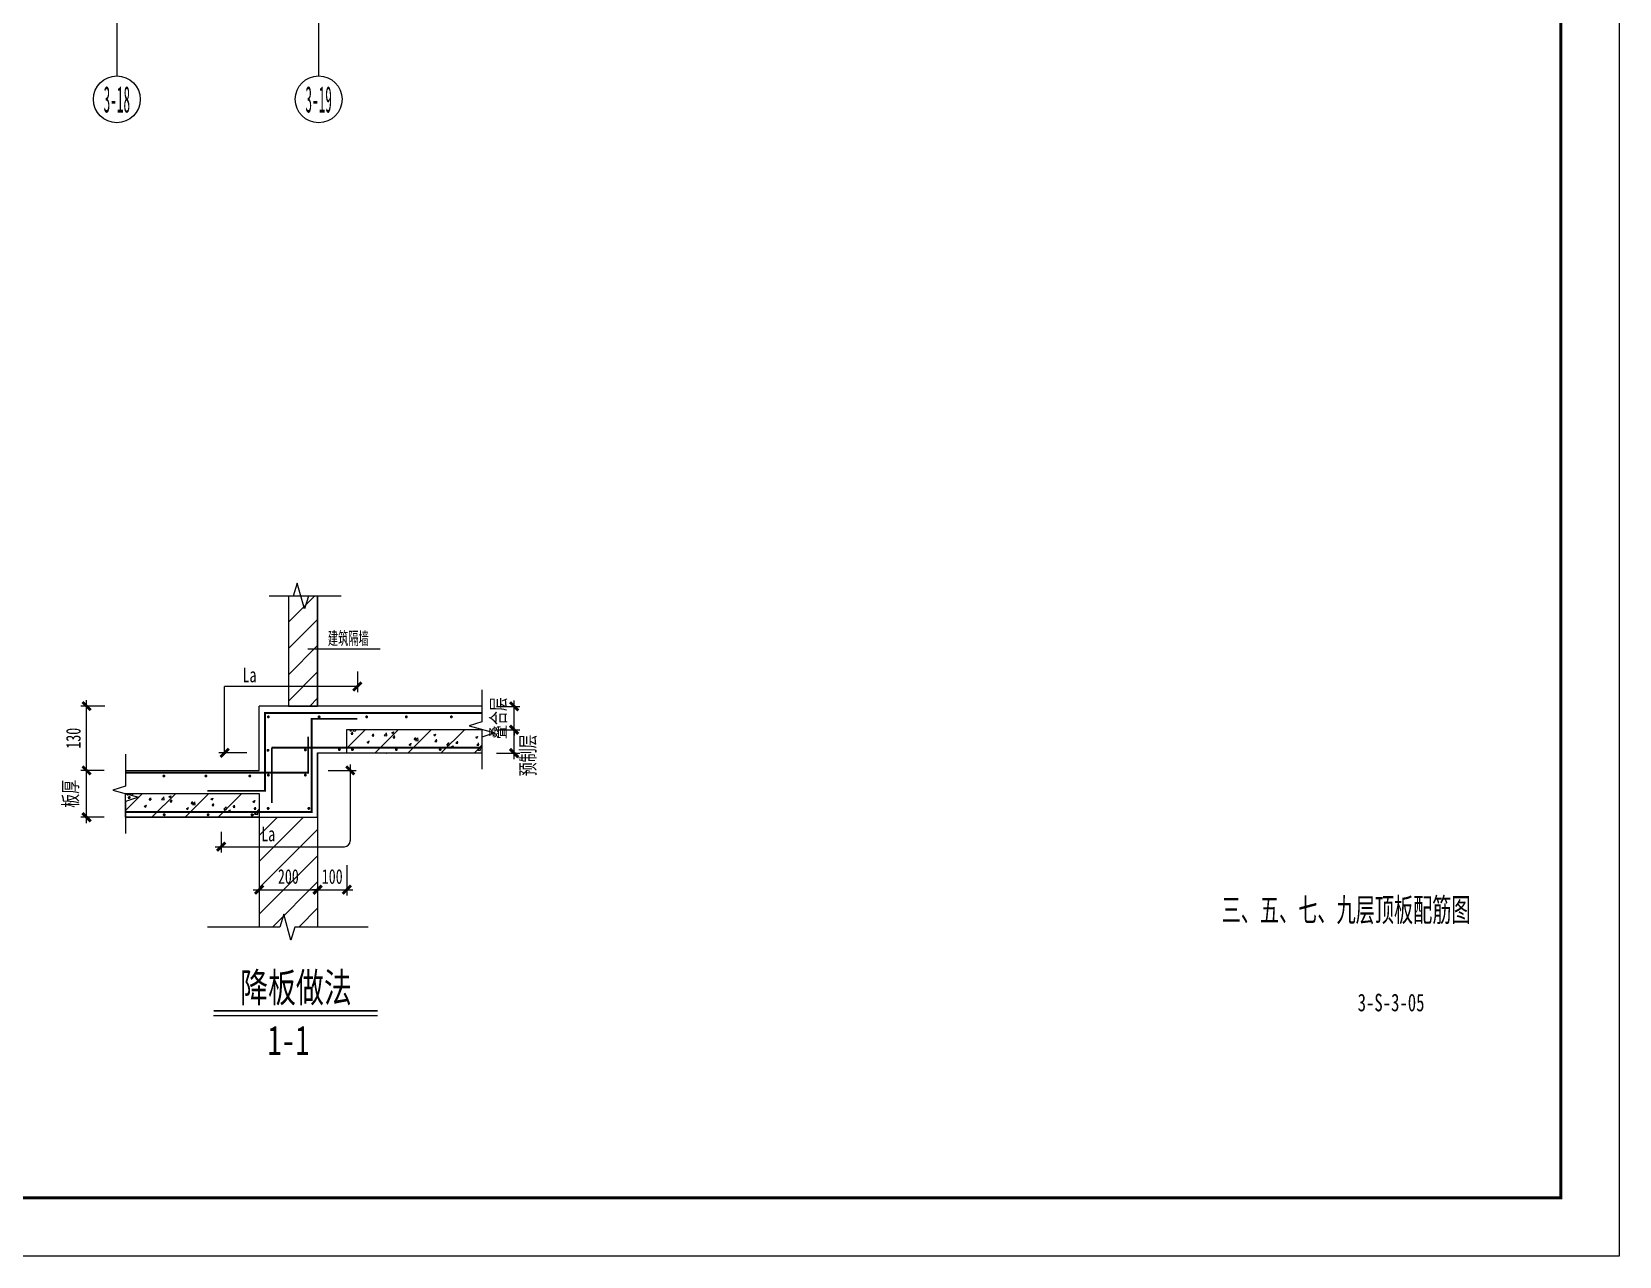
# Model space of a CAD drawing. Extents: x -3200779283 to -8106663, y 659664 to 1123462.
# Drawn here: x -8133805 to -8106663, y 814664 to 835598 of the extents above; entities that cross this region are included whole.
import ezdxf
from ezdxf.enums import TextEntityAlignment as Align
from ezdxf.xclip import XClip

# ---------------------------------------------------------------- set-up
doc = ezdxf.new("R2010")
doc.units = 0
doc.header["$LTSCALE"] = 1000
doc.header["$MEASUREMENT"] = 0
doc.header["$XCLIPFRAME"] = 0
doc.linetypes.add('DASH', pattern=[0.35, 0.25, -0.1])
doc.linetypes.add('节点$0$DASH', pattern=[0.35, 0.25, -0.1])
doc.layers.get('Defpoints').update_dxf_attribs({"color": 30, "linetype": 'DASH'})
for name, color, linetype in [('3#-轴线$0$3#-轴号$0$A-ANNO-AXIS-CIRC', 3, 'Continuous'), ('3#-轴线$0$3#-轴号$0$A-ANNO-AXIS-TEXT', 7, 'Continuous'), ('3#-轴线$0$AXIS_TEXT', 7, 'Continuous'), ('3#4#5#$0$BORDER', 7, 'Continuous'), ('3#4#5#模板$0$BORDER', 7, 'Continuous'), ('S-ANNO-TEXT', 7, 'Continuous'), ('S-PC-FQ-WYQ', 4, 'Continuous'), ('节点$0$NUM', 7, 'Continuous'), ('节点$0$S-ANNO-DIMS', 3, 'Continuous'), ('节点$0$S-ANNO-TEXT', 7, 'Continuous'), ('节点$0$S-ANNO-THIN', 3, 'Continuous'), ('节点$0$S-DETL', 4, 'Continuous'), ('节点$0$S-DETL-DIMS', 210, 'Continuous'), ('节点$0$S-REIN', 1, 'Continuous'), ('节点$0$S-WALL-HATC', 253, 'Continuous')]:
    doc.layers.add(name, color=color, linetype=linetype)
doc.styles.add('3#-轴线$0$3#-轴号$0$_TCH_AXIS', font='')
doc.styles.add('3#-轴线$0$COMPLEX', font='COMPLEX')
doc.styles.add('楷体GB312', font='', dxfattribs={"width": 0.8})
doc.styles.add('节点$0$-楷体_GB2312-1.0', font='', dxfattribs={"width": 0.7})
doc.styles.add('节点$0$TSSD_Dimension', font='Tssdeng.shx', dxfattribs={"width": 0.7, "bigfont": 'hztxt.shx'})
doc.styles.add('节点$0$楷体', font='', dxfattribs={"width": 0.7, "height": 250})
doc.styles.get('3#-轴线$0$3#-轴号$0$_TCH_AXIS').set_extended_font_data('SimSun')
doc.styles.get('楷体GB312').set_extended_font_data('楷体_GB2312')
doc.styles.get('节点$0$-楷体_GB2312-1.0').set_extended_font_data('KaiTi_GB2312')
doc.styles.get('节点$0$楷体').set_extended_font_data('KaiTi_GB2312')
doc.dimstyles.new('节点$0$TSSD_20_100', dxfattribs={"dimtxt": 300, "dimasz": 100, "dimexe": 100, "dimexo": 250, "dimgap": 100, "dimtad": 1, "dimdec": 0, "dimlfac": 0.2, "dimzin": 0, "dimdsep": 46, "dimtxsty": '节点$0$楷体', "dimblk": '节点$0$_ArchTick', "dimcen": 0, "dimdle": 100, "dimclrt": 7, "dimadec": 0, "dimazin": 0, "dimtfac": 1, "dimtdec": 0, "dimtix": 1, "dimtmove": 2, "dimatfit": 3, "dimfxl": 1, "dimtolj": 1, "dimtzin": 0, "dimarcsym": 0})
pattern_1 = [(45, (207410.23, -258407.8), (-224.5064, 224.5064), [])]

# ---------------------------------------------------------------- blocks, each defined once
blk = doc.blocks.new('节点$0$_ArchTick')
at = {"color": 0, "linetype": 'ByBlock', "const_width": 0.5}
blk.add_lwpolyline([(-0.71, -0.71), (0.71, 0.71)], dxfattribs=at)
blk = doc.blocks.new('*D2032')
at = {"layer": 'Defpoints', "color": 0, "transparency": 16777216}
for p in [(66860, -149373), (67410, -149373), (66860, -149773)]:
    blk.add_point(p, dxfattribs=at)
at = {"layer": '节点$0$S-DETL-DIMS', "color": 0, "lineweight": -2, "transparency": 16777216}
for p, q in [((67410, -149873), (67410, -149273)), ((67110, -149373), (67510, -149373)), ((67110, -149773), (67510, -149773))]:
    blk.add_line(p, q, dxfattribs=at)
at = {"layer": '节点$0$S-DETL-DIMS', "color": 0, "lineweight": -2, "transparency": 16777216, "xscale": 100, "yscale": 100, "zscale": 100}
for p, rotation in [((67410, -149373), 90), ((67410, -149773), 270)]:
    blk.add_blockref('节点$0$_ArchTick', p, dxfattribs=dict(at, rotation=rotation))
at = {"layer": '节点$0$S-DETL-DIMS', "color": 7, "transparency": 16777216, "insert": (67660, -149811), "char_height": 250, "attachment_point": 5, "rotation": 90, "style": '节点$0$楷体'}
blk.add_mtext('\\A1;预制层', dxfattribs=at)
blk = doc.blocks.new('*D2033')
at = {"layer": 'Defpoints', "color": 0, "transparency": 16777216}
for p in [(66860, -148973), (67410, -148973), (66860, -149373)]:
    blk.add_point(p, dxfattribs=at)
at = {"layer": '节点$0$S-DETL-DIMS', "color": 0, "lineweight": -2, "transparency": 16777216}
for p, q in [((67110, -148973), (67510, -148973)), ((67410, -148973), (67410, -148873)), ((67410, -149373), (67410, -148973)), ((67110, -149373), (67510, -149373)), ((67410, -149373), (67410, -149473))]:
    blk.add_line(p, q, dxfattribs=at)
at = {"layer": '节点$0$S-DETL-DIMS', "color": 0, "lineweight": -2, "transparency": 16777216, "xscale": 100, "yscale": 100, "zscale": 100}
for p, rotation in [((67410, -148973), 270), ((67410, -149373), 90)]:
    blk.add_blockref('节点$0$_ArchTick', p, dxfattribs=dict(at, rotation=rotation))
at = {"layer": '节点$0$S-DETL-DIMS', "color": 7, "transparency": 16777216, "insert": (67155, -149173), "char_height": 250, "attachment_point": 5, "rotation": 90, "style": '节点$0$楷体'}
blk.add_mtext('\\A1;叠合层', dxfattribs=at)
blk = doc.blocks.new('*D2034')
at = {"layer": 'Defpoints', "color": 0, "transparency": 16777216}
for p in [(63050, -151438), (64050, -151438), (64050, -152108)]:
    blk.add_point(p, dxfattribs=at)
at = {"layer": '节点$0$S-ANNO-DIMS', "color": 0, "lineweight": -2, "transparency": 16777216}
for p, q in [((63050, -151688), (63050, -152208)), ((64050, -151688), (64050, -152208)), ((62950, -152108), (64150, -152108))]:
    blk.add_line(p, q, dxfattribs=at)
at = {"layer": '节点$0$S-ANNO-DIMS', "color": 0, "lineweight": -2, "transparency": 16777216, "xscale": 100, "yscale": 100, "zscale": 100, "rotation": 180}
blk.add_blockref('节点$0$_ArchTick', (63050, -152108), dxfattribs=at)
at = {"layer": '节点$0$S-ANNO-DIMS', "color": 0, "lineweight": -2, "transparency": 16777216, "xscale": 100, "yscale": 100, "zscale": 100}
blk.add_blockref('节点$0$_ArchTick', (64050, -152108), dxfattribs=at)
at = {"layer": '节点$0$S-ANNO-DIMS', "color": 7, "transparency": 16777216, "insert": (63550, -151883), "char_height": 250, "attachment_point": 5, "style": '节点$0$楷体'}
blk.add_mtext('\\A1;200', dxfattribs=at)
blk = doc.blocks.new('*D2035')
at = {"layer": 'Defpoints', "color": 0, "transparency": 16777216}
for p in [(60100, -150068), (60650, -150068), (60650, -150868)]:
    blk.add_point(p, dxfattribs=at)
at = {"layer": '节点$0$S-DETL-DIMS', "color": 0, "lineweight": -2, "transparency": 16777216}
for p, q in [((60400, -150068), (60000, -150068)), ((60100, -150968), (60100, -149968)), ((60400, -150868), (60000, -150868))]:
    blk.add_line(p, q, dxfattribs=at)
at = {"layer": '节点$0$S-DETL-DIMS', "color": 0, "lineweight": -2, "transparency": 16777216, "xscale": 100, "yscale": 100, "zscale": 100}
for p, rotation in [((60100, -150068), 90), ((60100, -150868), 270)]:
    blk.add_blockref('节点$0$_ArchTick', p, dxfattribs=dict(at, rotation=rotation))
at = {"layer": '节点$0$S-DETL-DIMS', "color": 7, "transparency": 16777216, "insert": (59839, -150468), "char_height": 250, "attachment_point": 5, "rotation": 90, "style": '节点$0$楷体'}
blk.add_mtext('\\A1;板厚', dxfattribs=at)
blk = doc.blocks.new('*D2036')
at = {"layer": 'Defpoints', "color": 0, "transparency": 16777216}
for p in [(60100, -148968), (60660, -148968), (60650, -150068)]:
    blk.add_point(p, dxfattribs=at)
at = {"layer": '节点$0$S-DETL-DIMS', "color": 0, "lineweight": -2, "transparency": 16777216}
for p, q in [((60410, -148968), (60000, -148968)), ((60100, -150168), (60100, -148868)), ((60400, -150068), (60000, -150068))]:
    blk.add_line(p, q, dxfattribs=at)
at = {"layer": '节点$0$S-DETL-DIMS', "color": 0, "lineweight": -2, "transparency": 16777216, "xscale": 100, "yscale": 100, "zscale": 100}
for p, rotation in [((60100, -148968), 90), ((60100, -150068), 270)]:
    blk.add_blockref('节点$0$_ArchTick', p, dxfattribs=dict(at, rotation=rotation))
at = {"layer": '节点$0$S-DETL-DIMS', "color": 7, "transparency": 16777216, "insert": (59875, -149518), "char_height": 250, "attachment_point": 5, "rotation": 90, "style": '节点$0$楷体'}
blk.add_mtext('\\A1;130', dxfattribs=at)
blk = doc.blocks.new('*D2037')
at = {"layer": 'Defpoints', "color": 0, "transparency": 16777216}
for p in [(64050, -151438), (64550, -151438), (64550, -152108)]:
    blk.add_point(p, dxfattribs=at)
at = {"layer": '节点$0$S-ANNO-DIMS', "color": 0, "lineweight": -2, "transparency": 16777216}
for p, q in [((64050, -151688), (64050, -152208)), ((64550, -151688), (64550, -152208)), ((64050, -152108), (63950, -152108)), ((64050, -152108), (64550, -152108)), ((64550, -152108), (64650, -152108))]:
    blk.add_line(p, q, dxfattribs=at)
at = {"layer": '节点$0$S-ANNO-DIMS', "color": 0, "lineweight": -2, "transparency": 16777216, "xscale": 100, "yscale": 100, "zscale": 100}
blk.add_blockref('节点$0$_ArchTick', (64050, -152108), dxfattribs=at)
at = {"layer": '节点$0$S-ANNO-DIMS', "color": 0, "lineweight": -2, "transparency": 16777216, "xscale": 100, "yscale": 100, "zscale": 100, "rotation": 180}
blk.add_blockref('节点$0$_ArchTick', (64550, -152108), dxfattribs=at)
at = {"layer": '节点$0$S-ANNO-DIMS', "color": 7, "transparency": 16777216, "insert": (64300, -151883), "char_height": 250, "attachment_point": 5, "style": '节点$0$楷体'}
blk.add_mtext('\\A1;100', dxfattribs=at)
blk = doc.blocks.new('3#-轴线$0$_AXISO')
blk.add_circle((0, 0), 0.5)
at = {"layer": '3#-轴线$0$AXIS_TEXT', "style": '3#-轴线$0$COMPLEX', "width": 1.041667}
blk.add_attdef('A', text='', height=0.56, dxfattribs=at).set_placement((-0.25, -0.28), (0.25, -0.28), align=Align.FIT)
blk = doc.blocks.new('3#-轴线$0$3#-轴号')
at = {"layer": '3#-轴线$0$3#-轴号$0$A-ANNO-AXIS-CIRC'}
for p, q in [((38350, -13981.5), (38350, -17981.5)), ((41800, -13981.5), (41800, -17981.5))]:
    blk.add_line(p, q, dxfattribs=at)
ref = blk.add_blockref('3#-轴线$0$_AXISO', (38350, -18381.5), dxfattribs=dict(at, xscale=800, yscale=800, zscale=800))
ref.add_attrib('A', '3-18', dxfattribs={"layer": '3#-轴线$0$3#-轴号$0$A-ANNO-AXIS-TEXT', "height": 452.55, "style": '3#-轴线$0$3#-轴号$0$_TCH_AXIS', "width": 0.349609}).set_placement((38123.7, -18607.8), (38576.3, -18607.8), align=Align.FIT)
ref = blk.add_blockref('3#-轴线$0$_AXISO', (41800, -18381.5), dxfattribs=dict(at, xscale=800, yscale=800, zscale=800))
ref.add_attrib('A', '3-19', dxfattribs={"layer": '3#-轴线$0$3#-轴号$0$A-ANNO-AXIS-TEXT', "height": 452.55, "style": '3#-轴线$0$3#-轴号$0$_TCH_AXIS', "width": 0.349609}).set_placement((41573.7, -18607.8), (42026.3, -18607.8), align=Align.FIT)
blk = doc.blocks.new('3#-轴线')
blk.add_blockref('3#-轴线$0$3#-轴号', (0, 0))
blk = doc.blocks.new('节点')
at = {"layer": '节点$0$S-WALL-HATC'}
h = blk.add_hatch(dxfattribs=at)
h.set_pattern_fill('ANSI31', color=256, scale=100, style=0)
h.set_pattern_definition(pattern_1)
h.paths.add_polyline_path([(64050.2, -147087.8), (63550.2, -147087.8), (63550.2, -148967.8), (64050.2, -148967.8)])
h = blk.add_hatch(dxfattribs=at)
h.set_pattern_fill('ARMOREDW', color=256, scale=50)
h.set_pattern_definition([(50, (225480.23, -251027.8), (358.6301, -31.37607), [37.5, -412.5]), (355, (225480.23, -251027.8), (-69.3757, 376.0961), [30, -330]), (100.4514, (225510.1, -251030.43), (289.2547, 344.7198), [31.8701, -350.57106]), (46.1842, (225480.23, -250927.8), (533.6205, -82.7595), [56.25, -618.75]), (96.6356, (225524.7, -250934.7), (467.3314, 487.059), [47.8051, -525.8565]), (351.1842, (225480.23, -250927.8), (467.331, 487.0593), [45, -495]), (21, (225530.23, -250952.8), (298.45353, -201.30945), [37.5, -412.5]), (326, (225530.23, -250952.8), (121.6577, 362.575), [30, -330]), (71.4514, (225555.1, -250969.6), (420.1113, 161.26525), [31.8701, -350.57106]), (45, (225480.23, -251027.8), (-282.8427, 282.8427), [])])
h.paths.add_polyline_path([(66860, -149772.8), (64550.2, -149772.8), (64550.2, -149367.8), (66860, -149367.8)])
h = blk.add_hatch(dxfattribs=at)
h.set_pattern_fill('ARMOREDW', color=256, scale=50)
h.set_pattern_definition([(50, (221670.4, -252122.8), (358.6301, -31.37607), [37.5, -412.5]), (355, (221670.4, -252122.8), (-69.3757, 376.0961), [30, -330]), (100.4514, (221700.3, -252125.43), (289.2547, 344.7198), [31.8701, -350.57106]), (46.1842, (221670.4, -252022.8), (533.6205, -82.7595), [56.25, -618.75]), (96.6356, (221714.9, -252029.7), (467.3314, 487.059), [47.8051, -525.8565]), (351.1842, (221670.4, -252022.8), (467.331, 487.0593), [45, -495]), (21, (221720.4, -252047.8), (298.45353, -201.30945), [37.5, -412.5]), (326, (221720.4, -252047.8), (121.6577, 362.575), [30, -330]), (71.4514, (221745.28, -252064.6), (420.1113, 161.26525), [31.8701, -350.57106]), (45, (221670.4, -252122.8), (-282.8427, 282.8427), [])])
h.paths.add_polyline_path([(63050.2, -150867.8), (60766.3, -150867.8), (60766.3, -150462.8), (63050.2, -150462.8)])
h = blk.add_hatch(dxfattribs=at)
h.set_pattern_fill('ANSI31', color=256, scale=100, style=0)
h.set_pattern_definition(pattern_1)
h.paths.add_polyline_path([(64050.2, -152747.8), (63051.2, -152747.8), (63051.2, -150867.8), (64050.2, -150867.8)])
at = {"layer": '节点$0$NUM', "const_width": 30}
blk.add_lwpolyline([(62271.2, -154179.1), (65074.2, -154179.1)], dxfattribs=at)
at = {"layer": '节点$0$NUM'}
blk.add_lwpolyline([(62271.2, -154259.1), (65074.2, -154259.1)], dxfattribs=at)
at = {"layer": '节点$0$S-ANNO-DIMS'}
for p, q in [((63880.2, -147987.8), (65120.2, -147987.8)), ((64730.2, -148378.7), (64730.2, -148732.8)), ((62460.2, -149767.8), (62460.2, -148632.8)), ((64730.2, -148632.8), (62460.2, -148632.8)), ((62838.1, -149767.8), (62360.2, -149767.8)), ((64230.2, -150067.8), (64708.1, -150067.8)), ((64608.1, -149967.8), (64608.1, -151272)), ((62400.2, -151117.8), (62400.2, -151472)), ((62300.2, -151372), (64508.1, -151372))]:
    blk.add_line(p, q, dxfattribs=at)
blk.add_arc((64508.1, -151272), 100, 270, 0, dxfattribs=at)
at = {"layer": '节点$0$S-ANNO-THIN'}
for points in [[(64450.5, -147087.8), (63893.2, -147087.8), (63823.2, -147307.8), (63703.2, -146867.8), (63633.2, -147087.8), (63223.8, -147087.8)], [(66860, -148687.8), (66860, -149237.8), (66640, -149307.8), (67080, -149427.8), (66860, -149497.8), (66860, -150047.8)], [(60766.3, -149787.8), (60766.3, -150337.8), (60546.3, -150407.8), (60986.3, -150527.8), (60766.3, -150597.8), (60766.3, -151147.8)], [(64913.2, -152747.8), (63663.2, -152747.8), (63593.2, -152967.8), (63473.2, -152527.8), (63403.2, -152747.8), (62167.1, -152747.8)]]:
    blk.add_lwpolyline(points, dxfattribs=at)
at = {"layer": '节点$0$S-DETL'}
for p, q in [((63050.2, -150067.8), (63050.2, -148967.8)), ((64550.2, -149772.8), (64050.2, -149772.8))]:
    blk.add_line(p, q, dxfattribs=at)
for points in [[(63550.2, -147087.8), (63550.2, -148967.8)], [(64050.2, -147087.8), (64050.2, -148967.8)], [(66860, -148967.8), (63050.2, -148967.8)], [(63050.2, -150867.8), (64050.2, -150867.8), (64050.2, -149767.8)], [(64050.2, -149767.8), (64050.2, -149767.8), (64050.2, -150867.8)], [(60766.3, -150067.8), (63050.2, -150067.8)], [(60766.3, -150867.8), (63050.2, -150867.8)], [(63050.2, -150867.8), (63052.2, -152747.8)], [(64050.2, -150867.8), (64050.2, -152747.8)]]:
    blk.add_lwpolyline(points, dxfattribs=at)
at = {"layer": '节点$0$S-REIN', "const_width": 30}
for points in [[(60766.3, -150778.7), (63948.3, -150778.7), (63948.3, -149187.8), (64730.2, -149187.8)], [(66860, -149679.4), (63266.3, -149679.4)], [(63266.3, -149679.4), (63266.3, -150627.1)]]:
    blk.add_lwpolyline(points, dxfattribs=at)
at = {"layer": '节点$0$S-REIN', "color": 2, "const_width": 30}
for points in [[(66860, -149086.6), (63150.6, -149086.6), (63150.6, -150415.3), (62167.2, -150415.3)], [(60766.3, -150106.6), (63890.2, -150106.6), (63890.2, -149490.8)]]:
    blk.add_lwpolyline(points, dxfattribs=at)
at = {"layer": '节点$0$S-REIN', "color": 2, "linetype": '节点$0$DASH', "const_width": 25}
for points in [[(63195.5, -149152.5, -1), (63220.5, -149152.5, -1)], [(64063.3, -149152.5, -1), (64088.3, -149152.5, -1)], [(64875.8, -149152.5, -1), (64900.8, -149152.5, -1)], [(65554.1, -149152.5, -1), (65579.1, -149152.5, -1)], [(66324.8, -149152.5, -1), (66349.8, -149152.5, -1)], [(63189.3, -149724, -1), (63214.3, -149724, -1)], [(63828.5, -149717.8, -1), (63853.5, -149717.8, -1)], [(64410.2, -149710.6, -1), (64435.2, -149710.6, -1)], [(61410, -150163.8, -1), (61435, -150163.8, -1)], [(62127.8, -150163.8, -1), (62152.8, -150163.8, -1)], [(62877.8, -150163.8, -1), (62902.8, -150163.8, -1)], [(63195.3, -150147.8, -1), (63220.3, -150147.8, -1)], [(63827.7, -150147.8, -1), (63852.7, -150147.8, -1)], [(63191.6, -150717.8, -1), (63216.6, -150717.8, -1)], [(63887.7, -150717.8, -1), (63912.7, -150717.8, -1)]]:
    blk.add_lwpolyline(points, format="xyb", close=True, dxfattribs=at)
at = {"layer": '节点$0$S-REIN', "linetype": '节点$0$DASH', "const_width": 25}
for points in [[(64633, -149710.6, -1), (64658, -149710.6, -1)], [(65383, -149710.6, -1), (65408, -149710.6, -1)], [(66133, -149710.6, -1), (66158, -149710.6, -1)], [(61415.1, -150825.7, -1), (61440.1, -150825.7, -1)], [(62165.1, -150825.7, -1), (62190.1, -150825.7, -1)], [(62915.1, -150825.7, -1), (62940.1, -150825.7, -1)]]:
    blk.add_lwpolyline(points, format="xyb", close=True, dxfattribs=at)
at = {"layer": '节点$0$S-WALL-HATC'}
for points in [[(64050.2, -147087.8), (63550.2, -147087.8), (63550.2, -148967.8), (64050.2, -148967.8)], [(66860, -149772.8), (64550.2, -149772.8), (64550.2, -149367.8), (66860, -149367.8)], [(63050.2, -150867.8), (60766.3, -150867.8), (60766.3, -150462.8), (63050.2, -150462.8)]]:
    blk.add_lwpolyline(points, close=True, dxfattribs=at)
at = {"layer": '节点$0$S-ANNO-DIMS'}
for p, xscale, yscale, zscale, rotation in [((64730.2, -148632.8), 100, 100, 100, 180), ((62460.2, -149767.8), -100, 100, 100, 270), ((64608.1, -150067.8), 100.0000000000003, 100.0000000000003, 100.0000000000003, 90), ((62400.2, -151372), 100, 100, 100, 180)]:
    blk.add_blockref('节点$0$_ArchTick', p, dxfattribs=dict(at, xscale=xscale, yscale=yscale, zscale=zscale, rotation=rotation))
at = {"layer": '节点$0$NUM', "style": '节点$0$楷体', "width": 0.7}
for s, p in [('降板做法', (62725.1, -154030.3)), ('1-1', (63194.9, -154931.3))]:
    blk.add_text(s, height=500, dxfattribs=at).set_placement(p)
at = {"layer": '节点$0$S-ANNO-TEXT', "char_height": 250, "attachment_point": 5}
for s, insert, style in [('\\A1;建筑隔墙', (64575.2, -147818.5), '节点$0$TSSD_Dimension'), ('\\A1;La', (62885.2, -148438.5), '节点$0$-楷体_GB2312-1.0'), ('\\A1;La', (63205.2, -151157), '节点$0$-楷体_GB2312-1.0')]:
    blk.add_mtext(s, dxfattribs=dict(at, insert=insert, style=style))
at = {"layer": '节点$0$S-ANNO-DIMS'}
for base, p1, p2, picture, middle in [((64050.2, -152107.8), (63050.2, -151438), (64050.2, -151438), '*D2034', (63550.2, -151882.8)), ((64550.2, -152107.8), (64050.2, -151438), (64550.2, -151438), '*D2037', (64300.2, -151882.8))]:
    dim = blk.add_linear_dim(base=base, p1=p1, p2=p2, dimstyle='节点$0$TSSD_20_100', dxfattribs=at)
    dim.commit()
    dim.dimension.update_dxf_attribs({"geometry": picture, "text_midpoint": middle})
at = {"layer": '节点$0$S-DETL-DIMS'}
for base, p1, p2, text, picture, middle in [((67410, -148972.8), (66860, -149372.8), (66860, -148972.8), '叠合层', '*D2033', (67154.6, -149172.8)), ((60100.2, -148967.8), (60650.2, -150067.8), (60660.2, -148967.8), '130', '*D2036', (59875.2, -149517.8)), ((60100.2, -150067.8), (60650.2, -150867.8), (60650.2, -150067.8), '板厚', '*D2035', (59839.4, -150467.8))]:
    dim = blk.add_linear_dim(base=base, p1=p1, p2=p2, angle=90, text=text, dimstyle='节点$0$TSSD_20_100', dxfattribs=at)
    dim.commit()
    dim.dimension.update_dxf_attribs({"geometry": picture, "text_midpoint": middle})
dim = blk.add_linear_dim(base=(67410, -149372.8), p1=(66860, -149772.8), p2=(66860, -149372.8), angle=90, text='预制层', dimstyle='节点$0$TSSD_20_100', dxfattribs=at)
dim.commit()
dim.dimension.update_dxf_attribs({"geometry": '*D2032', "text_midpoint": (67660, -149810.6), "dimtype": 128})

msp = doc.modelspace()

# ---------------------------------------------------------------- linework, layer by layer
at = {"layer": '3#4#5#$0$BORDER'}
msp.add_lwpolyline([(-8190763, 814664), (-8190763, 874064), (-8106663, 874064), (-8106663, 814664)], close=True, dxfattribs=at)
at = {"layer": '3#4#5#$0$BORDER', "const_width": 50}
msp.add_lwpolyline([(-8188263, 815664), (-8188263, 873064), (-8107663, 873064), (-8107663, 815664)], close=True, dxfattribs=at)
at = {"layer": '3#4#5#模板$0$BORDER'}
msp.add_lwpolyline([(-8190763, 814664), (-8190763, 874064), (-8106663, 874064), (-8106663, 814664)], close=True, dxfattribs=at)
at = {"layer": '3#4#5#模板$0$BORDER', "const_width": 50}
msp.add_lwpolyline([(-8188263, 815664), (-8188263, 873064), (-8107663, 873064), (-8107663, 815664)], close=True, dxfattribs=at)

# ---------------------------------------------------------------- block references
msp.add_blockref('3#-轴线', (-8170700, 852825))
at = {"layer": 'S-PC-FQ-WYQ'}
ref = msp.add_blockref('节点', (-8192968, 973038), dxfattribs=at)
XClip(ref).set_block_clipping_path([(58991.4492749106, -155310.4301373262), (69870.3163128857, -146329.0649457974)])

# ---------------------------------------------------------------- texts
at = {"layer": 'S-ANNO-TEXT', "style": '楷体GB312', "width": 0.6}
msp.add_text('三、五、七、九层顶板配筋图', height=400, dxfattribs=at).set_placement((-8113461, 820266), align=Align.BOTTOM_LEFT)
at = {"layer": 'S-ANNO-TEXT', "style": '楷体GB312', "width": 0.7}
msp.add_text('3-S-3-05', height=300, dxfattribs=at).set_placement((-8111136, 818852, 0))

doc.saveas('drawing.dxf')
